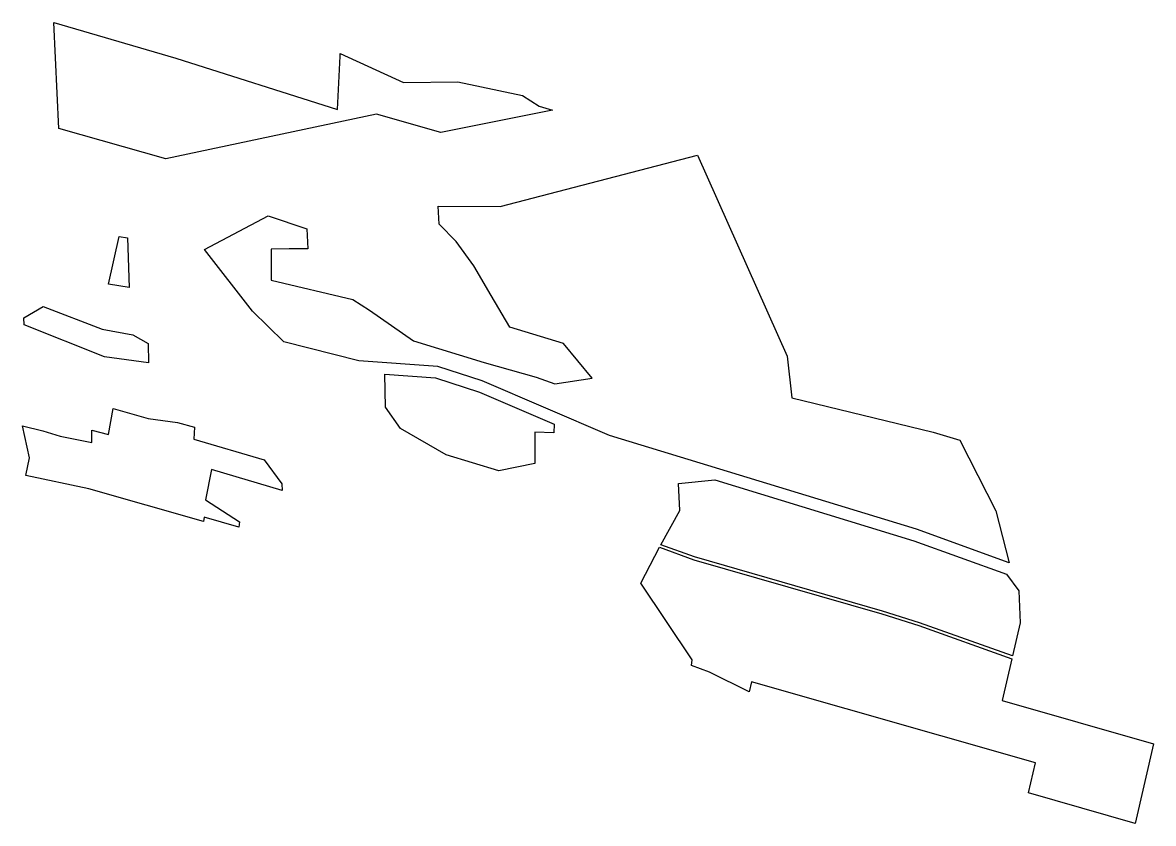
# Model space of a CAD drawing. Header units: metres. Extents: x 256965 to 257449, y 386115 to 386458.
import ezdxf

# ---------------------------------------------------------------- set-up
doc = ezdxf.new("R2010")
doc.units = ezdxf.units.M

msp = doc.modelspace()

# ---------------------------------------------------------------- linework, layer by layer
for points in [[(257179.04633, 386426.646846, -133.564887), (257186.194601, 386422.134096, -130.333125), (257191.894039, 386420.366554, -130.2168), (257143.936592, 386410.731502, -98.254944), (257116.391253, 386418.577986, -97.881616), (257026.031121, 386399.458771, -36.362759), (256980.256079, 386412.498114, -35.742359), (256978.059107, 386457.885442, -95.875817), (257030.356737, 386442.628855, -96.10177), (257099.672242, 386420.676748, -94.074694), (257100.8233, 386443.468485, -125.165017), (257100.776569, 386444.699333, -126.800855), (257128.00672, 386432.245312, -120.856316), (257151.284255, 386432.564208, -130.512737), (257179.04633, 386426.646846, -133.564887)], [(257208.922487, 386305.408117, 17.546519), (257196.556266, 386320.259547, 2.487227), (257173.610671, 386327.397293, 1.989704), (257165.558923, 386340.925285, -13.001142), (257158.191463, 386353.683013, -27.227957), (257150.603123, 386364.085964, -38.202192), (257143.26134, 386371.420484, -45.149937), (257142.771499, 386379.201336, -55.413873), (257169.418164, 386379.012266, -65.723153), (257253.968185, 386401.024371, -128.827024), (257292.467768, 386314.889355, -28.316507), (257294.477396, 386297.00762, -5.078616), (257354.986701, 386282.27462, -9.263628), (257366.48289, 386278.830418, -9.191708), (257381.884897, 386248.564389, 25.382642), (257387.554621, 386226.286685, 53.078132), (257347.912854, 386240.677511, 49.45064), (257216.347135, 386280.953839, 47.471812), (257161.722447, 386304.344226, 37.687758), (257142.737982, 386310.433547, 37.029116), (257108.853294, 386312.940827, 47.09186), (257076.68236, 386321.025459, 48.978799), (257063.210195, 386334.127916, 36.708697), (257042.652375, 386360.599182, 9.27872), (257069.909438, 386375.099072, -21.015736), (257086.496502, 386369.479319, -20.037843), (257086.883909, 386360.952315, -8.730409), (257078.96641, 386360.937172, -5.571361), (257071.285919, 386360.748452, -2.272966), (257071.178422, 386347.477437, 15.60701), (257106.26168, 386339.137555, 12.908631), (257113.358992, 386334.682168, 16.083495), (257132.208257, 386321.460031, 26.382839), (257162.52523, 386312.255013, 26.736751), (257184.816264, 386305.85407, 26.503433), (257192.899203, 386302.985832, 27.154306), (257208.922487, 386305.408117, 17.546519)], [(257001.499976, 386345.82778, 45.446571), (257006.006797, 386366.201015, 16.276611), (257009.628632, 386365.647363, 15.58498), (257010.327395, 386344.295503, 44.006671), (257001.499976, 386345.82778, 45.446571)], [(256973.512775, 386336.244557, 69.422059), (256998.746622, 386326.531054, 72.474496), (257011.995552, 386324.078025, 70.519364), (257018.453491, 386320.342344, 72.980346), (257018.640361, 386312.040538, 84.064593), (256999.801029, 386314.556092, 88.151859), (256965.374473, 386328.387039, 83.209452), (256965.203301, 386331.27687, 79.393132), (256973.512775, 386336.244557, 69.422059)], [(257192.518122, 386285.802422, 50.401327), (257192.436532, 386282.023697, 55.512596), (257184.257559, 386282.30288, 58.379699), (257184.226526, 386268.945795, 76.34505), (257168.908243, 386265.730466, 86.739275), (257146.246106, 386272.549139, 86.558243), (257126.634643, 386283.931551, 79.033798), (257120.196231, 386293.040092, 69.343499), (257119.918295, 386307.162753, 50.471634), (257141.620789, 386305.556888, 44.026639), (257160.605254, 386299.467567, 44.685281), (257192.518122, 386285.802422, 50.401327)], [(256980.832499, 386280.667358, 141.220774), (256994.37161, 386277.887689, 139.58964), (256994.414956, 386283.139993, 132.512917), (257001.514532, 386281.378673, 132.065829), (257003.54422, 386292.485984, 116.332049), (257018.463994, 386288.152181, 116.242473), (257031.01161, 386286.488583, 113.504299), (257038.333896, 386284.476571, 113.305875), (257038.150857, 386279.381511, 120.226626), (257068.222792, 386270.45232, 120.306943), (257075.74393, 386260.125549, 131.205425), (257075.897352, 386257.255698, 135.001925), (257045.696737, 386266.329738, 134.777932), (257043.063428, 386253.297946, 153.337668), (257057.669815, 386243.923135, 160.147866), (257057.343791, 386241.59297, 163.409048), (257042.441122, 386245.907519, 163.517722), (257042.273259, 386244.088263, 166.029501), (256993.013817, 386258.096043, 166.729543), (256966.075025, 386263.703957, 169.871247), (256967.606829, 386271.380336, 158.946302), (256964.679285, 386285.084424, 141.687404), (256973.366111, 386282.841577, 141.258303), (256980.832499, 386280.667358, 141.220774)], [(257386.437428, 386221.410026, 60.075655), (257391.829718, 386214.264009, 67.542865), (257392.299545, 386200.59955, 85.722798), (257389.05214, 386186.424302, 106.062879), (257349.126523, 386200.622077, 102.807389), (257333.327942, 386205.651394, 102.310516), (257252.728532, 386228.832816, 103.10436), (257238.31336, 386234.071185, 101.778086), (257246.411003, 386248.790412, 78.784096), (257245.801993, 386260.264015, 63.604034), (257261.472552, 386261.92089, 55.164852), (257346.795661, 386235.800852, 56.448163), (257386.437428, 386221.410026, 60.075655)], [(257277.119521, 386175.292466, 165.3979), (257276.148072, 386171.051996, 171.482556), (257259.096839, 386179.493712, 166.895714), (257251.481741, 386182.352753, 166.071738), (257251.793769, 386184.698673, 162.794929), (257229.781392, 386217.569984, 127.339377), (257237.707861, 386232.970559, 103.497455), (257252.449234, 386227.613651, 104.853741), (257333.048644, 386204.43223, 104.059897), (257348.847225, 386199.402912, 104.556769), (257388.772841, 386185.205137, 107.81226), (257384.653199, 386167.222485, 133.615589), (257449.452222, 386148.764027, 132.737353), (257441.628271, 386114.611699, 181.742569), (257395.902904, 386127.636892, 182.362295), (257398.874822, 386140.609612, 163.747723), (257277.119521, 386175.292466, 165.3979)]]:
    msp.add_polyline3d(points)

doc.saveas('drawing.dxf')
